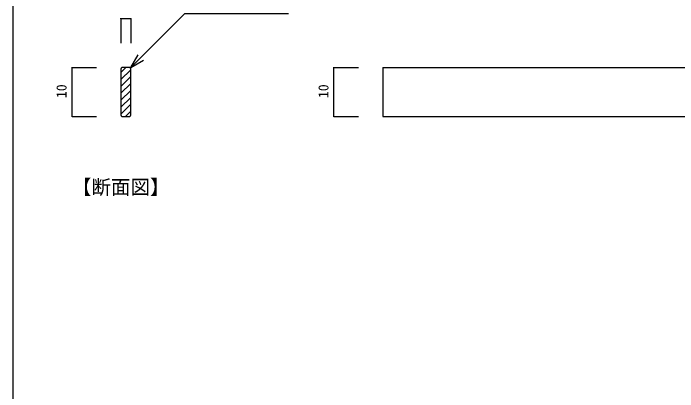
# Model space of a CAD drawing. Units: millimetres on the paper. Extents: x -210 to 210, y -149 to 149.
# Drawn here: x -197.5 to -61.7, y -71.4 to 5.9 of the extents above; entities that cross this region are included whole.
import ezdxf
from ezdxf.enums import TextEntityAlignment as Align

# ---------------------------------------------------------------- set-up
doc = ezdxf.new("R2010")
doc.units = ezdxf.units.MM
for name, color, linetype in [('0-0', 7, 'Continuous'), ('1-0', 7, 'Continuous'), ('2-0', 5, 'Continuous'), ('3-0', 6, 'Continuous')]:
    doc.layers.add(name, color=color, linetype=linetype)
doc.styles.add('ＭＳ ゴシック', font='')
doc.styles.get('ＭＳ ゴシック').set_extended_font_data('MS Gothic')

msp = doc.modelspace()

# ---------------------------------------------------------------- linework, layer by layer
at = {"layer": '0-0', "color": 2}
msp.add_line((-197.5, -137.5), (-197.5, 137.5), dxfattribs=at)
at = {"layer": '1-0', "color": 5}
for p, q in [((-175.498, -6.198), (-174.466, -5.167)), ((-175.498, -7.613), (-173.498, -5.613)), ((-175.498, -9.027), (-173.498, -7.027)), ((-175.498, -10.441), (-173.498, -8.441)), ((-175.498, -11.855), (-173.498, -9.855)), ((-175.498, -13.269), (-173.498, -11.269)), ((-175.498, -14.684), (-173.498, -12.684)), ((-174.567, -15.167), (-173.498, -14.098))]:
    msp.add_line(p, q, dxfattribs=at)
at = {"layer": '1-0'}
for p, q in [((-121.961, -5.167), (178.039, -5.167)), ((-121.961, -5.167), (-121.961, -15.167)), ((-121.961, -15.167), (178.039, -15.167))]:
    msp.add_line(p, q, dxfattribs=at)
msp.add_lwpolyline([(-175.498, -14.867), (-175.492, -14.925), (-175.475, -14.982), (-175.447, -15.034), (-175.41, -15.079), (-175.364, -15.116), (-175.312, -15.144), (-175.256, -15.161), (-175.198, -15.167), (-173.798, -15.167), (-173.739, -15.161), (-173.683, -15.144), (-173.631, -15.116), (-173.585, -15.079), (-173.548, -15.034), (-173.52, -14.982), (-173.503, -14.925), (-173.498, -14.867), (-173.498, -5.467), (-173.503, -5.408), (-173.52, -5.352), (-173.548, -5.3), (-173.585, -5.255), (-173.631, -5.217), (-173.683, -5.19), (-173.739, -5.173), (-173.798, -5.167), (-175.198, -5.167), (-175.256, -5.173), (-175.312, -5.19), (-175.364, -5.217), (-175.41, -5.255), (-175.447, -5.3), (-175.475, -5.352), (-175.492, -5.408), (-175.498, -5.467)], close=True, dxfattribs=at)
at = {"layer": '2-0'}
for p, q in [((-175.498, 4.773), (-175.498, 4.893)), ((-175.498, 4.833), (-173.498, 4.833)), ((-175.498, 4.833), (-175.498, -0.167)), ((-173.498, 4.773), (-173.498, 4.893)), ((-173.498, 4.833), (-173.498, -0.167)), ((-185.498, -5.227), (-185.498, -5.107)), ((-185.498, -5.167), (-180.498, -5.167)), ((-185.498, -15.167), (-185.498, -5.167)), ((-131.961, -5.227), (-131.961, -5.107)), ((-131.961, -5.167), (-126.961, -5.167)), ((-131.961, -15.167), (-131.961, -5.167)), ((-185.498, -15.227), (-185.498, -15.107)), ((-185.498, -15.167), (-180.498, -15.167)), ((-131.961, -15.227), (-131.961, -15.107)), ((-131.961, -15.167), (-126.961, -15.167))]:
    msp.add_line(p, q, dxfattribs=at)
at = {"layer": '3-0'}
for p, q in [((-173.498, -5.167), (-162.456, 5.875)), ((-162.456, 5.875), (-141.233, 5.875)), ((-173.498, -5.167), (-171.998, -2.569)), ((-173.498, -5.167), (-170.899, -3.667))]:
    msp.add_line(p, q, dxfattribs=at)

# ---------------------------------------------------------------- texts
at = {"layer": '2-0', "color": 7, "style": 'ＭＳ ゴシック'}
for p in [(-185.998, -11.417), (-132.461, -11.417)]:
    msp.add_text('10', height=2.069, rotation=90, dxfattribs=at).set_placement(p, align=Align.BOTTOM_LEFT)
at = {"layer": '3-0', "color": 7, "style": 'ＭＳ ゴシック'}
msp.add_text('【断面図】', height=2.933, dxfattribs=at).set_placement((-185.541, -31.956), align=Align.BOTTOM_LEFT)

doc.saveas('drawing.dxf')
